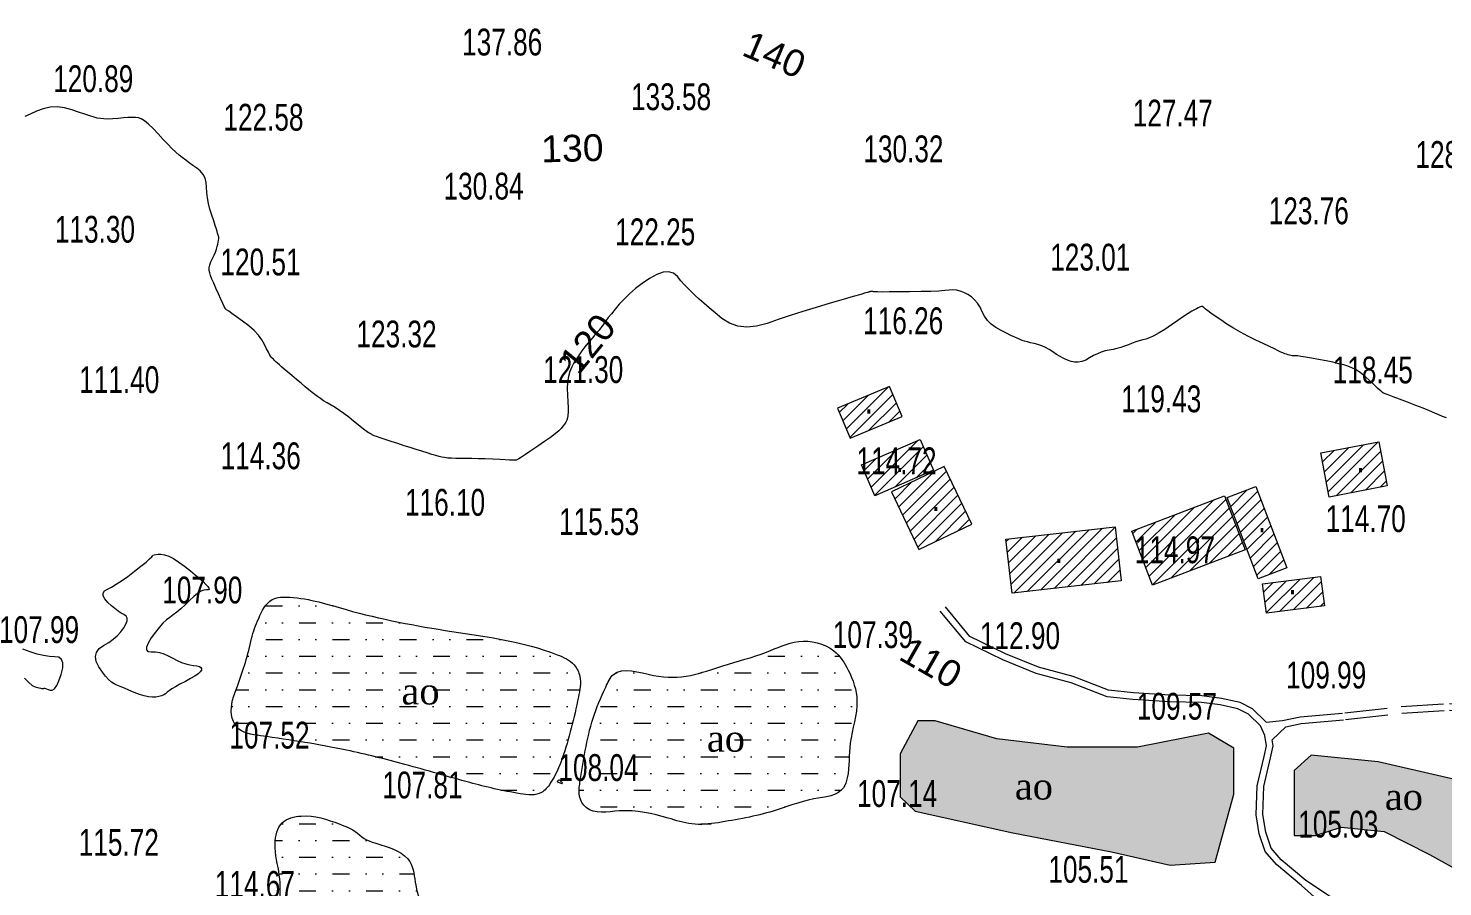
# Model space of a CAD drawing. Header units: metres. Extents: x 431726 to 434411, y 2469261 to 2472412.
# Drawn here: x 431969.6 to 432180.8, y 2470670.6 to 2470798.7 of the extents above; entities that cross this region are included whole.
import ezdxf
from ezdxf.enums import TextEntityAlignment as Align

# ---------------------------------------------------------------- set-up
doc = ezdxf.new("R2010")
doc.units = ezdxf.units.M
doc.header["$MEASUREMENT"] = 0
doc.linetypes.add('ACAD_ISO02W100', pattern=[15, 12, -3])
doc.linetypes.add('HIDDEN', pattern=[9.525, 6.35, -3.175])
for name, color, linetype, lineweight in [('CAO DO', 8, 'Continuous', 18), ('duong be tong-ks', 8, 'Continuous', 18), ('duong mon-ks', 8, 'HIDDEN', 18), ('ghi chu-ks', 8, 'Continuous', 18), ('hanh nha', 8, 'Continuous', 18), ('mat nuoc-ks', 8, 'DUONG_MEP_NUOC', 18), ('MH_DongMuc', 8, 'Continuous', 18), ('MH_DongMuc_Con', 8, 'Continuous', 18), ('nha cua-ks', 8, 'Continuous', 18)]:
    doc.layers.add(name, color=color, linetype=linetype, lineweight=lineweight)
doc.styles.add('AO', font='VNTIMEI.TTF')
doc.styles.get("Standard").update_dxf_attribs({"font": 'arial.ttf'})
doc.styles.add('THUY', font='VHARIALN.TTF')
doc.linetypes.add('DUONG_MEP_NUOC', pattern='A,0.2,[130,ltypeshp.shx,S=0.15,R=0,X=0,Y=0.15],0.05,[130,ltypeshp.shx,S=0.15,R=0,X=0,Y=0.15],1', length=1.25)

msp = doc.modelspace()

# ---------------------------------------------------------------- hatches: boundary and pattern name
at = {"layer": 'hanh nha', "lineweight": 0}
h = msp.add_hatch(dxfattribs=at)
h.set_pattern_fill('ANSI31', color=8, scale=10, style=0)
h.set_pattern_definition([(45, (0, 0), (-0.8838834765, 0.8838834765), [])])
h.paths.add_polyline_path([(432267.55, 2470715.3), (432270.74, 2470729.65), (432280.7, 2470727.43), (432277.51, 2470713.08)])
h.paths.add_polyline_path([(432153.86, 2470715.79), (432162.52, 2470716.9), (432163.09, 2470712.51), (432154.43, 2470711.4)])
h.paths.add_polyline_path([(432362.71, 2470766.91), (432376.56, 2470773.18), (432373.2, 2470780.6), (432359.35, 2470774.33)])
h.paths.add_polyline_path([(432319.62, 2470775.87), (432328.37, 2470773.06), (432325.93, 2470765.47), (432317.18, 2470768.29)])
h.paths.add_polyline_path([(432328.78, 2470773.52), (432338.64, 2470770.01), (432335.81, 2470762.1), (432325.96, 2470765.62)])
h.paths.add_polyline_path([(432248.64, 2470735.79), (432253.12, 2470731.67), (432249.79, 2470728.03), (432245.3, 2470732.16)])
h.paths.add_polyline_path([(432092.26, 2470737.52), (432100.05, 2470740.78), (432098.17, 2470745.26), (432090.39, 2470742)])
h.paths.add_polyline_path([(432093.95, 2470733.55), (432102.72, 2470737.36), (432104.71, 2470732.76), (432095.95, 2470728.96)])
h.paths.add_polyline_path([(432110.45, 2470724.73), (432106.31, 2470733.33), (432098.43, 2470729.53), (432102.56, 2470720.94)])
h.paths.add_polyline_path([(432198.96, 2470720.96), (432206.65, 2470718.75), (432208.06, 2470723.63), (432200.36, 2470725.85)])
h.paths.add_polyline_path([(432201.31, 2470715.89), (432206.99, 2470708.75), (432202.11, 2470704.86), (432196.43, 2470712)])
h.paths.add_polyline_path([(432187.66, 2470705.01), (432196.04, 2470711.8), (432201.99, 2470704.45), (432193.61, 2470697.67)])
h.paths.add_polyline_path([(432162.58, 2470735.35), (432171.2, 2470736.99), (432172.46, 2470730.41), (432163.83, 2470728.76)])
h.paths.add_polyline_path([(432152.85, 2470730.31), (432157.48, 2470718.2), (432153.23, 2470716.57), (432148.59, 2470728.68)])
h.paths.add_polyline_path([(432134.35, 2470723.68), (432148.16, 2470728.96), (432151.24, 2470720.9), (432137.43, 2470715.62)])
h.paths.add_polyline_path([(432115.55, 2470722.48), (432131.85, 2470724.32), (432132.77, 2470716.24), (432116.46, 2470714.4)])
h.paths.add_polyline_path([(432274.27, 2470720.74), (432275.83, 2470720.74), (432275.83, 2470721.58), (432274.27, 2470721.58)], flags=8)
h.paths.add_polyline_path([(432193.19, 2470705.28), (432194.74, 2470705.28), (432194.74, 2470706.12), (432193.19, 2470706.12)], flags=24)
h.paths.add_polyline_path([(432157.54, 2470714.1), (432159.09, 2470714.1), (432159.09, 2470714.94), (432157.54, 2470714.94)], flags=24)
h.paths.add_polyline_path([(432122.67, 2470718.78), (432124.23, 2470718.78), (432124.23, 2470719.62), (432122.67, 2470719.62)], flags=24)
h.paths.add_polyline_path([(432367.61, 2470773.15), (432369.17, 2470773.15), (432369.17, 2470773.99), (432367.61, 2470773.99)], flags=24)
h.paths.add_polyline_path([(432328.75, 2470764.98), (432336.67, 2470764.98), (432336.67, 2470771.18), (432328.75, 2470771.18)], flags=24)
h.paths.add_polyline_path([(432322.31, 2470769.76), (432323.87, 2470769.76), (432323.87, 2470770.6), (432322.31, 2470770.6)], flags=24)
h.paths.add_polyline_path([(432094.31, 2470741.08), (432095.87, 2470741.08), (432095.87, 2470741.92), (432094.31, 2470741.92)], flags=24)
h.paths.add_polyline_path([(432098.9, 2470732.35), (432100.46, 2470732.35), (432100.46, 2470733.19), (432098.9, 2470733.19)], flags=24)
h.paths.add_polyline_path([(432104.28, 2470726.53), (432105.84, 2470726.53), (432105.84, 2470727.37), (432104.28, 2470727.37)], flags=24)
h.paths.add_polyline_path([(432143.38, 2470721.77), (432144.93, 2470721.77), (432144.93, 2470722.61), (432143.38, 2470722.61)], flags=24)
h.paths.add_polyline_path([(432153, 2470723.36), (432154.56, 2470723.36), (432154.56, 2470724.19), (432153, 2470724.19)], flags=24)
h.paths.add_polyline_path([(432167.71, 2470732.31), (432169.26, 2470732.31), (432169.26, 2470733.15), (432167.71, 2470733.15)], flags=24)
h.paths.add_polyline_path([(432249.13, 2470731.3), (432250.68, 2470731.3), (432250.68, 2470732.14), (432249.13, 2470732.14)], flags=24)
h.paths.add_polyline_path([(432270.08, 2470718.01), (432278.01, 2470718.01), (432278.01, 2470724.22), (432270.08, 2470724.22)], flags=24)
h.paths.add_polyline_path([(432202.7, 2470722.27), (432204.26, 2470722.27), (432204.26, 2470723.11), (432202.7, 2470723.11)], flags=24)
h.paths.add_polyline_path([(432200.4, 2470709.65), (432201.95, 2470709.65), (432201.95, 2470710.49), (432200.4, 2470710.49)], flags=24)
at = {"layer": 'mat nuoc-ks', "linetype": 'ACAD_ISO02W100'}
h = msp.add_hatch(dxfattribs=at)
h.set_pattern_fill('MUDST', color=8, scale=10, style=0)
h.paths.add_polyline_path([(432146.8, 2470674.27), (432149.57, 2470684.43), (432149.57, 2470691.29), (432145.81, 2470693.53), (432135.19, 2470691.42), (432124.69, 2470691.42), (432114.2, 2470692.67), (432104.96, 2470695.37), (432102.39, 2470695.37), (432099.75, 2470690.43), (432099.75, 2470684.03), (432101.99, 2470681.86), (432116.58, 2470678.62), (432131.29, 2470675.79), (432140.07, 2470673.81)])
h.paths.add_polyline_path([(432365.5, 2470657.5), (432364.06, 2470650.54), (432363.13, 2470645.69), (432369.85, 2470642.21), (432377.15, 2470637.45), (432385.93, 2470631.73), (432388.36, 2470631.73), (432390.04, 2470631.73), (432391.16, 2470636.58), (432390.47, 2470642.3), (432381.57, 2470650.96), (432374.54, 2470656.74)])
h.paths.add_polyline_path([(432354.96, 2470647.36), (432358.03, 2470656.2), (432358.03, 2470662.04), (432351.12, 2470663.29), (432336.69, 2470663.29), (432323.43, 2470664.9), (432316.52, 2470666.4), (432309.68, 2470665.09), (432307.25, 2470662.23), (432307.88, 2470658.5), (432315.28, 2470652.9), (432324.37, 2470648.98), (432336.93, 2470647.68), (432351.37, 2470647.68)])
h.paths.add_polyline_path([(432561.14, 2470698.45), (432571.22, 2470705.84), (432591.38, 2470715.1), (432595.97, 2470717.24), (432595.97, 2470721.14), (432598.82, 2470726.26), (432603.37, 2470726.26), (432616.05, 2470722.68), (432626.54, 2470719.27), (432632.72, 2470713.59), (432638.73, 2470712.69), (432645.72, 2470714.15), (432657.35, 2470725.28), (432654.91, 2470735.95), (432646.86, 2470743.51), (432621.26, 2470753.09), (432617.92, 2470751.79), (432613.94, 2470745.54), (432603.94, 2470740.01), (432589.84, 2470736.02), (432571.71, 2470730.82), (432558.05, 2470727.57), (432543.99, 2470721.72), (432541.23, 2470715.96), (432542.77, 2470711.33), (432549.6, 2470704.75)])
h.paths.add_polyline_path([(432496.72, 2470685.8), (432511.64, 2470692.93), (432532.09, 2470701.31), (432537.62, 2470703.42), (432542.06, 2470701.76), (432545.64, 2470698.51), (432550, 2470688.97), (432550, 2470685.19), (432537.35, 2470677.25), (432527.75, 2470672.92), (432516.49, 2470670.33), (432510.77, 2470670.33), (432500.8, 2470672.46)])
h.paths.add_polyline_path([(432190.83, 2470670.92), (432192.82, 2470675.19), (432192.82, 2470681.38), (432191.44, 2470684.58), (432171.11, 2470689.24), (432161.11, 2470690.23), (432158.58, 2470687.94), (432158.58, 2470678.25), (432161.79, 2470678.25), (432165.61, 2470679.47), (432172.03, 2470678.82), (432178.77, 2470675.4), (432186.59, 2470671.06)])
h.paths.add_polyline_path([(432115.77, 2470681.11), (432123.73, 2470681.11), (432123.73, 2470689.94), (432115.77, 2470689.94)], flags=24)
h.paths.add_polyline_path([(432171.02, 2470679.56), (432178.97, 2470679.56), (432178.97, 2470688.39), (432171.02, 2470688.39)], flags=24)
h.paths.add_polyline_path([(432328.34, 2470651.59), (432336.3, 2470651.59), (432336.3, 2470660.43), (432328.34, 2470660.43)], flags=24)
h.paths.add_polyline_path([(432373.53, 2470642.49), (432381.48, 2470642.49), (432381.48, 2470651.33), (432373.53, 2470651.33)], flags=24)
h.paths.add_polyline_path([(432519.94, 2470681), (432527.9, 2470681), (432527.9, 2470689.83), (432519.94, 2470689.83)], flags=24)
h.paths.add_polyline_path([(432600.51, 2470728.95), (432608.46, 2470728.95), (432608.46, 2470737.79), (432600.51, 2470737.79)], flags=24)
h = msp.add_hatch(dxfattribs=at)
h.set_pattern_fill('MUDST', color=8, scale=10, style=0)
edge = h.paths.add_edge_path()
edge.add_spline(control_points=[(432072.55, 2470680.15), (432075.32, 2470680.61), (432080.3, 2470681.45), (432085.99, 2470683.85), (432091.08, 2470684.18), (432092.27, 2470688.07), (432091.89, 2470692.43), (432093.97, 2470697.82), (432092.33, 2470702.67), (432089.76, 2470706.64), (432084.51, 2470707.84), (432079.29, 2470705.16), (432073.83, 2470703.89), (432068.29, 2470701.81), (432063.02, 2470701.71), (432057.37, 2470703.82), (432055.33, 2470699.45), (432053.74, 2470695.87), (432052.69, 2470690.96), (432052.08, 2470687.11), (432051.62, 2470684.13), (432053.31, 2470681.21), (432058.9, 2470682.41), (432063.88, 2470681.26), (432068.7, 2470679.71), (432071.27, 2470679.94), (432072.55, 2470680.15)], knot_values=[0, 0, 0, 0, 8.422421, 14.758267, 19.470956, 21.094068, 26.239796, 32.702611, 37.434751, 41.047092, 46.500417, 51.529731, 58.343641, 63.398455, 68.893227, 74.895832, 77.101215, 82.110388, 87.085294, 91.917509, 93.94088, 95.948006, 100.890301, 108.273228, 111.930569, 115.830133, 115.830133, 115.830133, 115.830133], degree=3, periodic=0)
edge = h.paths.add_edge_path()
edge.add_spline(control_points=[(432002.91, 2470707.63), (432002.39, 2470705.22), (432001.21, 2470701.54), (431999.45, 2470697.09), (432000.75, 2470693.63), (432007.71, 2470692.64), (432015.7, 2470691.44), (432026.16, 2470688.82), (432034.8, 2470686.25), (432041.28, 2470684.66), (432046.01, 2470684.06), (432048.06, 2470686.63), (432050.04, 2470691.37), (432051.29, 2470696.75), (432052.27, 2470701.63), (432051.02, 2470704.17), (432044.35, 2470707.13), (432032.83, 2470708.51), (432019.26, 2470711.08), (432010.8, 2470713.88), (432005.43, 2470713.84), (432003.92, 2470710.65), (432003.14, 2470708.67), (432002.91, 2470707.63)], knot_values=[0, 0, 0, 0, 7.391521, 11.792749, 13.727345, 17.536269, 30.569989, 39.525357, 49.574045, 57.302825, 60.475895, 62.389691, 66.534318, 75.99784, 79.081313, 80.979312, 83.95493, 100.071724, 116.165498, 124.783526, 127.461099, 130.899313, 134.082236, 134.082236, 134.082236, 134.082236], degree=3, periodic=0)
edge = h.paths.add_edge_path()
edge.add_spline(control_points=[(432019.03, 2470678.32), (432018.2, 2470679.11), (432015.23, 2470680.28), (432011.39, 2470681.61), (432006.96, 2470680.52), (432006.04, 2470676.4), (432007.76, 2470670.92), (432005.9, 2470661.45), (432008.72, 2470652.74), (432007.69, 2470644.46), (432012.7, 2470640.98), (432018.8, 2470640.74), (432024.4, 2470640.38), (432030.14, 2470642.21), (432029.11, 2470647.91), (432028.42, 2470654.63), (432030.08, 2470663.29), (432027.36, 2470669.68), (432027, 2470675.19), (432022.64, 2470676.79), (432019.86, 2470677.52), (432019.03, 2470678.32)], knot_values=[0, 0, 0, 0, 3.443456, 9.246948, 12.259993, 15.588718, 20.29495, 29.590449, 43.203125, 47.957395, 52.541722, 59.293082, 65.955854, 70.513346, 73.738606, 81.221568, 91.962271, 98.514046, 102.1567, 107.174182, 110.649955, 110.649955, 110.649955, 110.649955], degree=3, periodic=0)
edge = h.paths.add_edge_path()
edge.add_spline(control_points=[(431947.98, 2470683.14), (431944.01, 2470680.65), (431938.64, 2470678.81), (431929.68, 2470676.83), (431930.48, 2470670.6), (431933.05, 2470665.61), (431936.74, 2470659.06), (431943.07, 2470657.04), (431947.94, 2470653.07), (431956, 2470654.57), (431956.98, 2470662.84), (431960.36, 2470669.35), (431959.68, 2470675.32), (431958.27, 2470679.86), (431961.73, 2470683.04), (431957.35, 2470685.24), (431953.42, 2470683.72), (431949.58, 2470684.15), (431947.98, 2470683.14)], knot_values=[0, 0, 0, 0, 14.063899, 19.15665, 22.342303, 30.456709, 37.059134, 43.576792, 49.62179, 55.370668, 64.055837, 71.261216, 77.305056, 81.678248, 84.653909, 87.527688, 92.210181, 97.884602, 97.884602, 97.884602, 97.884602], degree=3, periodic=0)
edge = h.paths.add_edge_path()
edge.add_spline(control_points=[(432059.75, 2470632.8), (432058.35, 2470632.03), (432056.03, 2470629.97), (432054.32, 2470626.39), (432053.67, 2470623), (432055.8, 2470620.37), (432059.41, 2470618.65), (432061.59, 2470614.5), (432064.28, 2470611.37), (432067.3, 2470608.86), (432070.9, 2470609.73), (432073.6, 2470610.93), (432075.33, 2470613.21), (432074.27, 2470617.18), (432072.57, 2470621.55), (432069.41, 2470626.59), (432067.06, 2470630.64), (432063.59, 2470633.17), (432060.95, 2470633.45), (432059.75, 2470632.8)], knot_values=[0, 0, 0, 0, 4.789556, 8.87225, 11.969986, 14.343537, 18.356833, 23.748948, 27.726265, 30.997751, 34.692331, 37.878375, 39.952021, 42.555128, 49.362185, 54.35556, 60.381318, 63.074295, 67.175939, 67.175939, 67.175939, 67.175939], degree=3, periodic=0)
edge = h.paths.add_edge_path()
edge.add_spline(control_points=[(432101.92, 2470639.98), (432098.18, 2470638.81), (432092.8, 2470637.73), (432085.35, 2470637.46), (432083.54, 2470633.82), (432085.4, 2470629.35), (432085.96, 2470624.56), (432088.59, 2470619.02), (432094.25, 2470619.17), (432100.89, 2470619.4), (432109.21, 2470618.38), (432115.82, 2470620.01), (432121.22, 2470621.12), (432122.48, 2470626.1), (432123.5, 2470631.9), (432123.48, 2470638.13), (432123.08, 2470643.12), (432119.96, 2470645.69), (432115.14, 2470644.24), (432109.86, 2470643.21), (432105.1, 2470641.73), (432102.77, 2470640.24), (432101.92, 2470639.98)], knot_values=[0, 0, 0, 0, 11.784629, 17.52596, 19.529374, 22.91507, 31.106859, 34.875128, 39.416295, 46.141723, 55.763571, 63.550553, 67.377015, 70.583434, 77.613335, 85.585379, 89.369912, 91.887265, 96.52931, 103.071055, 108.605866, 111.257243, 111.257243, 111.257243, 111.257243], degree=3, periodic=0)
h.paths.add_polyline_path([(432069.79, 2470688.25), (432077.75, 2470688.25), (432077.75, 2470697.08), (432069.79, 2470697.08)], flags=24)
h.paths.add_polyline_path([(432024.18, 2470695.3), (432032.14, 2470695.3), (432032.14, 2470704.13), (432024.18, 2470704.13)], flags=24)
h.paths.add_polyline_path([(432015.13, 2470655.53), (432023.09, 2470655.53), (432023.09, 2470664.36), (432015.13, 2470664.36)], flags=24)
h.paths.add_polyline_path([(431942.6, 2470665.14), (431950.56, 2470665.14), (431950.56, 2470673.97), (431942.6, 2470673.97)], flags=24)
h.paths.add_polyline_path([(432061.54, 2470616.9), (432069.5, 2470616.9), (432069.5, 2470625.74), (432061.54, 2470625.74)], flags=24)
h.paths.add_polyline_path([(432099.9, 2470625.34), (432107.85, 2470625.34), (432107.85, 2470634.17), (432099.9, 2470634.17)], flags=24)

# ---------------------------------------------------------------- linework, layer by layer
at = {"layer": 'duong be tong-ks', "color": 8, "lineweight": 0}
for points in [[(432154.41, 2470695.18), (432152.34, 2470697.16), (432150.5, 2470698.11), (432147.71, 2470698.71), (432144.81, 2470699.07), (432140.08, 2470699.17), (432134.59, 2470699.55), (432130.88, 2470699.92), (432125.6, 2470701.98), (432120.38, 2470703.36), (432115.48, 2470705.36), (432110.16, 2470707.96), (432106.5, 2470712.35)], [(432162.62, 2470666.39), (432162.52, 2470668.24), (432159.67, 2470670.77), (432155.93, 2470673.91), (432154.24, 2470675.85), (432153.38, 2470678.51), (432152.89, 2470681.33), (432153.05, 2470685.66), (432154.08, 2470690.05), (432154.44, 2470691.63), (432154.19, 2470693.19), (432153.57, 2470694.6), (432151.76, 2470696.33), (432150.16, 2470697.17), (432147.55, 2470697.72), (432144.74, 2470698.07), (432140.03, 2470698.17), (432134.51, 2470698.56), (432130.65, 2470698.94), (432125.29, 2470701.02), (432120.07, 2470702.41), (432115.07, 2470704.45), (432109.53, 2470707.15), (432105.73, 2470711.7)], [(432166.59, 2470668.46), (432164.03, 2470669.09), (432160.32, 2470671.53), (432156.63, 2470674.63), (432155.13, 2470676.36), (432154.36, 2470678.75), (432153.89, 2470681.4), (432154.04, 2470685.53), (432155.06, 2470689.83), (432155.46, 2470691.6), (432155.31, 2470692.54)]]:
    msp.add_lwpolyline(points, dxfattribs=at)
at = {"layer": 'duong mon-ks', "color": 8, "lineweight": 0}
for points in [[(432154.41, 2470695.18), (432156.85, 2470695.4), (432159.49, 2470695.94), (432166.16, 2470696.53), (432174.55, 2470697.5), (432181.8, 2470697.94), (432188.76, 2470697.56)], [(432155.31, 2470692.54), (432157.33, 2470694.48), (432159.63, 2470694.95), (432166.26, 2470695.54), (432174.64, 2470696.5), (432181.8, 2470696.94), (432188.7, 2470696.56)]]:
    msp.add_lwpolyline(points, dxfattribs=at)
at = {"layer": 'mat nuoc-ks', "color": 8, "linetype": 'Continuous', "lineweight": 0}
for points in [[(432146.8, 2470674.27), (432149.57, 2470684.43), (432149.57, 2470691.29), (432145.81, 2470693.53), (432135.19, 2470691.42), (432124.69, 2470691.42), (432114.2, 2470692.67), (432104.96, 2470695.37), (432102.39, 2470695.37), (432099.75, 2470690.43), (432099.75, 2470684.03), (432101.99, 2470681.86), (432116.58, 2470678.62), (432131.29, 2470675.79), (432140.07, 2470673.81)], [(432190.83, 2470670.92), (432192.82, 2470675.19), (432192.82, 2470681.38), (432191.44, 2470684.58), (432171.11, 2470689.24), (432161.11, 2470690.23), (432158.58, 2470687.94), (432158.58, 2470678.25), (432161.79, 2470678.25), (432165.61, 2470679.47), (432172.03, 2470678.82), (432178.77, 2470675.4), (432186.59, 2470671.06)]]:
    msp.add_lwpolyline(points, close=True, dxfattribs=at)
at = {"layer": 'mat nuoc-ks', "color": 8, "lineweight": 0}
for points, start_tangent, end_tangent in [([(432002.91, 2470707.63), (432000.78, 2470700.55), (431999.92, 2470696.24), (432000.67, 2470694.45), (432004.24, 2470693.13), (432017.09, 2470690.98), (432025.79, 2470688.85), (432035.47, 2470686.14), (432043.02, 2470684.48), (432046.18, 2470684.65), (432047.51, 2470686.03), (432049.29, 2470689.77), (432051.71, 2470698.92), (432051.92, 2470701.99), (432051.07, 2470703.69), (432048.52, 2470705.23), (432032.78, 2470708.7), (432017.02, 2470711.96), (432008.6, 2470713.8), (432005.95, 2470713.44), (432003.96, 2470710.64), (432002.91, 2470707.63)], (-0.212172, -0.977232), (-0.212172, -0.977232)), ([(432072.55, 2470680.15), (432080.79, 2470681.89), (432086.86, 2470683.69), (432091.27, 2470685.35), (432091.85, 2470686.87), (432092.29, 2470692), (432093.3, 2470698.38), (432092, 2470702.93), (432089.83, 2470705.82), (432084.56, 2470707.19), (432079.78, 2470705.6), (432073.28, 2470703.58), (432068.43, 2470702.14), (432062.94, 2470702.14), (432056.94, 2470702.28), (432055.78, 2470700.4), (432053.89, 2470695.76), (432052.73, 2470690.93), (432051.94, 2470686.16), (432051.86, 2470684.14), (432052.88, 2470682.4), (432057.79, 2470681.9), (432065.1, 2470680.84), (432068.65, 2470679.97), (432072.55, 2470680.15)], (0.986521, 0.163638), (0.986521, 0.163638)), ([(432019.03, 2470678.32), (432016, 2470679.96), (432010.32, 2470681.15), (432007.48, 2470680.15), (432006.41, 2470676.99), (432007.04, 2470672.33), (432006.83, 2470663.04), (432008.14, 2470649.49), (432008.54, 2470644.75), (432012.08, 2470641.83), (432018.74, 2470640.72), (432025.4, 2470640.92), (432029.43, 2470643.04), (432029.43, 2470646.26), (432028.83, 2470653.72), (432029.04, 2470664.46), (432027.43, 2470670.81), (432026.52, 2470674.34), (432022.18, 2470676.86), (432019.03, 2470678.32)], (-0.721766, 0.692137), (-0.721766, 0.692137))]:
    msp.add_spline(points, degree=3, dxfattribs=dict(at, start_tangent=start_tangent, end_tangent=end_tangent))
at = {"layer": 'MH_DongMuc', "color": 8, "lineweight": 0, "elevation": 120}
msp.add_lwpolyline([(432181.34, 2470740.57), (432180.74, 2470740.77), (432180.18, 2470741.01), (432179.57, 2470741.29), (432178.79, 2470741.63), (432177.85, 2470742.01), (432176.76, 2470742.43), (432175.5, 2470742.91), (432174.3, 2470743.36), (432173.34, 2470743.72), (432172.64, 2470743.99), (432172.19, 2470744.17), (432171.99, 2470744.25), (432171.92, 2470744.28), (432171.87, 2470744.31), (432171.82, 2470744.33), (432171.78, 2470744.35), (432171.75, 2470744.37), (432171.66, 2470744.45), (432171.43, 2470744.67), (432171.05, 2470745.02), (432170.53, 2470745.5), (432169.88, 2470746.12), (432169.16, 2470746.75), (432168.48, 2470747.28), (432167.83, 2470747.72), (432167.21, 2470748.05), (432166.62, 2470748.28), (432165.99, 2470748.47), (432165.24, 2470748.66), (432164.36, 2470748.87), (432163.36, 2470749.08), (432162.24, 2470749.29), (432161.16, 2470749.49), (432160.28, 2470749.64), (432159.6, 2470749.75), (432159.13, 2470749.81), (432158.85, 2470749.83), (432158.67, 2470749.82), (432158.49, 2470749.83), (432158.29, 2470749.85), (432158.09, 2470749.88), (432157.89, 2470749.93), (432157.67, 2470749.98), (432157.43, 2470750.06), (432157.17, 2470750.15), (432156.89, 2470750.27), (432156.6, 2470750.4), (432156.2, 2470750.59), (432155.63, 2470750.86), (432154.88, 2470751.21), (432153.95, 2470751.65), (432152.84, 2470752.18), (432151.68, 2470752.76), (432150.57, 2470753.35), (432149.52, 2470753.95), (432148.53, 2470754.56), (432147.61, 2470755.19), (432146.79, 2470755.76), (432146.14, 2470756.22), (432145.67, 2470756.56), (432145.36, 2470756.79), (432145.22, 2470756.9), (432145.17, 2470756.95), (432145.12, 2470757), (432145.07, 2470757.05), (432145.03, 2470757.09), (432144.99, 2470757.13), (432144.95, 2470757.16), (432144.9, 2470757.18), (432144.85, 2470757.19), (432144.78, 2470757.19), (432144.72, 2470757.18), (432144.62, 2470757.14), (432144.46, 2470757.08), (432144.26, 2470756.98), (432144, 2470756.86), (432143.69, 2470756.7), (432143.28, 2470756.48), (432142.73, 2470756.14), (432142.05, 2470755.69), (432141.22, 2470755.13), (432140.25, 2470754.45), (432139.27, 2470753.78), (432138.4, 2470753.24), (432137.64, 2470752.82), (432136.99, 2470752.52), (432136.45, 2470752.34), (432135.96, 2470752.22), (432135.45, 2470752.07), (432134.93, 2470751.9), (432134.38, 2470751.7), (432133.82, 2470751.49), (432133.25, 2470751.28), (432132.68, 2470751.09), (432132.11, 2470750.93), (432131.53, 2470750.8), (432130.94, 2470750.69), (432130.36, 2470750.56), (432129.78, 2470750.38), (432129.19, 2470750.15), (432128.61, 2470749.86), (432128.03, 2470749.51), (432127.46, 2470749.19), (432126.89, 2470748.98), (432126.34, 2470748.88), (432125.79, 2470748.89), (432125.26, 2470749.01), (432124.73, 2470749.2), (432124.19, 2470749.44), (432123.65, 2470749.72), (432123.1, 2470750.04), (432122.55, 2470750.41), (432121.99, 2470750.77), (432121.44, 2470751.08), (432120.88, 2470751.33), (432120.32, 2470751.53), (432119.76, 2470751.67), (432119.23, 2470751.79), (432118.75, 2470751.91), (432118.33, 2470752.03), (432117.96, 2470752.14), (432117.65, 2470752.26), (432117.31, 2470752.41), (432116.86, 2470752.62), (432116.29, 2470752.89), (432115.61, 2470753.21), (432114.81, 2470753.6), (432114.01, 2470754.05), (432113.33, 2470754.56), (432112.77, 2470755.12), (432112.32, 2470755.74), (432111.98, 2470756.42), (432111.67, 2470757.08), (432111.3, 2470757.68), (432110.87, 2470758.19), (432110.38, 2470758.64), (432109.83, 2470759), (432109.25, 2470759.29), (432108.69, 2470759.5), (432108.14, 2470759.62), (432107.61, 2470759.67), (432107.09, 2470759.63), (432106.44, 2470759.56), (432105.52, 2470759.5), (432104.33, 2470759.45), (432102.88, 2470759.41), (432101.15, 2470759.39), (432099.46, 2470759.37), (432098.1, 2470759.36), (432097.09, 2470759.35), (432096.41, 2470759.36), (432096.07, 2470759.37), (432095.91, 2470759.39), (432095.77, 2470759.4), (432095.66, 2470759.41), (432095.56, 2470759.42), (432095.49, 2470759.43), (432095.43, 2470759.43), (432095.37, 2470759.43), (432095.32, 2470759.42), (432095.27, 2470759.41), (432095.24, 2470759.39), (432095.19, 2470759.38), (432095.14, 2470759.36), (432095.07, 2470759.34), (432094.99, 2470759.32), (432094.89, 2470759.3), (432094.59, 2470759.22), (432093.87, 2470759.01), (432092.75, 2470758.69), (432091.22, 2470758.24), (432089.29, 2470757.68), (432087.2, 2470757.05), (432085.21, 2470756.44), (432083.33, 2470755.84), (432081.55, 2470755.25), (432079.87, 2470754.67), (432078.29, 2470754.24), (432076.84, 2470754.1), (432075.49, 2470754.25), (432074.26, 2470754.69), (432073.14, 2470755.42), (432072.12, 2470756.26), (432071.22, 2470757.01), (432070.42, 2470757.7), (432069.73, 2470758.3), (432069.15, 2470758.83), (432068.62, 2470759.33), (432068.09, 2470759.87), (432067.56, 2470760.43), (432067.02, 2470761.03), (432066.49, 2470761.65), (432065.89, 2470762.15), (432065.18, 2470762.38), (432064.34, 2470762.32), (432063.39, 2470761.99), (432062.32, 2470761.37), (432061.23, 2470760.62), (432060.23, 2470759.86), (432059.33, 2470759.09), (432058.52, 2470758.31), (432057.81, 2470757.53), (432057.18, 2470756.78), (432056.63, 2470756.12), (432056.17, 2470755.54), (432055.79, 2470755.05), (432055.5, 2470754.63), (432055.25, 2470754.27), (432055.01, 2470753.95), (432054.79, 2470753.65), (432054.57, 2470753.39), (432054.36, 2470753.16), (432054.13, 2470752.91), (432053.85, 2470752.59), (432053.51, 2470752.19), (432053.12, 2470751.72), (432052.68, 2470751.18), (432052.22, 2470750.59), (432051.8, 2470750), (432051.4, 2470749.4), (432051.04, 2470748.79), (432050.7, 2470748.17), (432050.42, 2470747.5), (432050.21, 2470746.75), (432050.09, 2470745.91), (432050.04, 2470744.98), (432050.08, 2470743.96), (432050.13, 2470742.97), (432050.16, 2470742.14), (432050.16, 2470741.46), (432050.12, 2470740.93), (432050.06, 2470740.56), (432049.96, 2470740.25), (432049.81, 2470739.95), (432049.63, 2470739.64), (432049.4, 2470739.32), (432049.13, 2470739), (432048.76, 2470738.64), (432048.22, 2470738.19), (432047.52, 2470737.66), (432046.65, 2470737.04), (432045.62, 2470736.34), (432044.61, 2470735.67), (432043.8, 2470735.13), (432043.19, 2470734.73), (432042.79, 2470734.48), (432042.59, 2470734.36), (432042.49, 2470734.31), (432042.39, 2470734.28), (432042.28, 2470734.25), (432042.17, 2470734.24), (432042.06, 2470734.24), (432041.84, 2470734.25), (432041.42, 2470734.27), (432040.79, 2470734.3), (432039.95, 2470734.34), (432038.9, 2470734.39), (432037.79, 2470734.44), (432036.76, 2470734.48), (432035.8, 2470734.5), (432034.92, 2470734.52), (432034.12, 2470734.52), (432033.4, 2470734.52), (432032.76, 2470734.55), (432032.2, 2470734.58), (432031.72, 2470734.64), (432031.33, 2470734.71), (432030.93, 2470734.81), (432030.43, 2470734.95), (432029.83, 2470735.12), (432029.14, 2470735.33), (432028.34, 2470735.58), (432027.48, 2470735.85), (432026.59, 2470736.13), (432025.67, 2470736.42), (432024.72, 2470736.73), (432023.74, 2470737.05), (432022.84, 2470737.34), (432022.11, 2470737.59), (432021.57, 2470737.78), (432021.2, 2470737.91), (432021.01, 2470738), (432020.91, 2470738.05), (432020.79, 2470738.12), (432020.66, 2470738.19), (432020.53, 2470738.27), (432020.37, 2470738.35), (432020.16, 2470738.49), (432019.83, 2470738.73), (432019.38, 2470739.08), (432018.81, 2470739.53), (432018.13, 2470740.1), (432017.4, 2470740.68), (432016.7, 2470741.21), (432016.02, 2470741.69), (432015.38, 2470742.11), (432014.76, 2470742.48), (432014.19, 2470742.82), (432013.66, 2470743.14), (432013.17, 2470743.46), (432012.74, 2470743.77), (432012.35, 2470744.06), (432011.94, 2470744.38), (432011.47, 2470744.77), (432010.92, 2470745.22), (432010.29, 2470745.73), (432009.59, 2470746.3), (432008.9, 2470746.88), (432008.3, 2470747.38), (432007.79, 2470747.82), (432007.37, 2470748.18), (432007.05, 2470748.48), (432006.78, 2470748.73), (432006.54, 2470748.96), (432006.33, 2470749.16), (432006.15, 2470749.32), (432005.99, 2470749.47), (432005.84, 2470749.65), (432005.64, 2470749.95), (432005.41, 2470750.36), (432005.15, 2470750.88), (432004.84, 2470751.52), (432004.45, 2470752.22), (432003.93, 2470752.91), (432003.27, 2470753.61), (432002.48, 2470754.31), (432001.56, 2470755.01), (432000.67, 2470755.64), (431999.97, 2470756.14), (431999.48, 2470756.49), (431999.17, 2470756.7), (431999.07, 2470756.78), (431999.06, 2470756.79), (431999.05, 2470756.79), (431999.04, 2470756.8), (431999.03, 2470756.82), (431999.02, 2470756.83), (431998.96, 2470756.93), (431998.83, 2470757.21), (431998.62, 2470757.66), (431998.32, 2470758.29), (431997.95, 2470759.09), (431997.56, 2470759.93), (431997.24, 2470760.66), (431996.98, 2470761.29), (431996.78, 2470761.8), (431996.65, 2470762.21), (431996.58, 2470762.58), (431996.59, 2470762.98), (431996.67, 2470763.41), (431996.82, 2470763.87), (431997.05, 2470764.36), (431997.29, 2470764.85), (431997.49, 2470765.31), (431997.66, 2470765.74), (431997.78, 2470766.13), (431997.87, 2470766.5), (431997.93, 2470766.82), (431997.97, 2470767.09), (431998, 2470767.31), (431998, 2470767.46), (431997.99, 2470767.57), (431997.97, 2470767.65), (431997.94, 2470767.75), (431997.91, 2470767.86), (431997.88, 2470768), (431997.83, 2470768.14), (431997.77, 2470768.38), (431997.64, 2470768.76), (431997.47, 2470769.3), (431997.24, 2470769.99), (431996.96, 2470770.83), (431996.69, 2470771.73), (431996.47, 2470772.59), (431996.32, 2470773.42), (431996.22, 2470774.22), (431996.19, 2470774.99), (431996.13, 2470775.7), (431995.95, 2470776.34), (431995.65, 2470776.91), (431995.24, 2470777.42), (431994.71, 2470777.85), (431994.14, 2470778.24), (431993.58, 2470778.64), (431993.06, 2470779.03), (431992.55, 2470779.41), (431992.07, 2470779.8), (431991.57, 2470780.23), (431991.01, 2470780.76), (431990.38, 2470781.4), (431989.69, 2470782.14), (431988.93, 2470782.97), (431988.18, 2470783.78), (431987.51, 2470784.42), (431986.92, 2470784.89), (431986.41, 2470785.2), (431985.99, 2470785.34), (431985.56, 2470785.38), (431985.04, 2470785.4), (431984.44, 2470785.39), (431983.75, 2470785.34), (431982.97, 2470785.27), (431982.19, 2470785.2), (431981.48, 2470785.17), (431980.86, 2470785.18), (431980.32, 2470785.23), (431979.86, 2470785.31), (431979.38, 2470785.45), (431978.75, 2470785.64), (431977.99, 2470785.88), (431977.08, 2470786.18), (431976.04, 2470786.54), (431974.94, 2470786.84), (431973.86, 2470786.97), (431972.81, 2470786.93), (431971.78, 2470786.72), (431970.78, 2470786.34), (431969.84, 2470785.9), (431969.02, 2470785.54)], dxfattribs=at)
at = {"layer": 'MH_DongMuc_Con', "color": 8, "lineweight": 0, "elevation": 108}
for points in [[(431988.17, 2470720.08), (431988.33, 2470720.14), (431988.58, 2470720.19), (431988.93, 2470720.21), (431989.37, 2470720.21), (431989.91, 2470720.13), (431990.53, 2470719.92), (431991.24, 2470719.56), (431992.03, 2470719.06), (431992.9, 2470718.43), (431993.76, 2470717.75), (431994.5, 2470717.15), (431995.14, 2470716.61), (431995.67, 2470716.13), (431996.09, 2470715.72), (431996.38, 2470715.39), (431996.54, 2470715.14), (431996.55, 2470714.97), (431996.42, 2470714.89), (431996.15, 2470714.9), (431995.78, 2470714.87), (431995.34, 2470714.7), (431994.83, 2470714.38), (431994.26, 2470713.92), (431993.62, 2470713.31), (431992.96, 2470712.67), (431992.34, 2470712.09), (431991.76, 2470711.59), (431991.21, 2470711.16), (431990.7, 2470710.79), (431990.19, 2470710.41), (431989.66, 2470709.91), (431989.11, 2470709.3), (431988.53, 2470708.58), (431987.93, 2470707.75), (431987.44, 2470706.96), (431987.2, 2470706.35), (431987.19, 2470705.93), (431987.43, 2470705.69), (431987.92, 2470705.64), (431988.53, 2470705.63), (431989.15, 2470705.54), (431989.79, 2470705.36), (431990.45, 2470705.08), (431991.12, 2470704.72), (431991.79, 2470704.35), (431992.44, 2470704.06), (431993.06, 2470703.84), (431993.66, 2470703.69), (431994.23, 2470703.62), (431994.73, 2470703.56), (431995.1, 2470703.47), (431995.33, 2470703.33), (431995.44, 2470703.15), (431995.41, 2470702.92), (431995.24, 2470702.66), (431994.91, 2470702.36), (431994.43, 2470702.02), (431993.8, 2470701.65), (431993.01, 2470701.23), (431992.21, 2470700.82), (431991.54, 2470700.45), (431991, 2470700.13), (431990.59, 2470699.85), (431990.31, 2470699.61), (431990.07, 2470699.41), (431989.78, 2470699.24), (431989.44, 2470699.1), (431989.05, 2470698.99), (431988.6, 2470698.91), (431988.1, 2470698.89), (431987.52, 2470698.94), (431986.87, 2470699.08), (431986.15, 2470699.3), (431985.37, 2470699.6), (431984.59, 2470699.92), (431983.9, 2470700.21), (431983.3, 2470700.47), (431982.79, 2470700.69), (431982.37, 2470700.88), (431981.97, 2470701.12), (431981.55, 2470701.5), (431981.1, 2470702), (431980.62, 2470702.64), (431980.11, 2470703.42), (431979.71, 2470704.22), (431979.59, 2470704.94), (431979.72, 2470705.57), (431980.13, 2470706.13), (431980.79, 2470706.6), (431981.56, 2470707.05), (431982.24, 2470707.54), (431982.84, 2470708.06), (431983.36, 2470708.63), (431983.81, 2470709.23), (431984.13, 2470709.8), (431984.3, 2470710.29), (431984.3, 2470710.69), (431984.15, 2470711), (431983.84, 2470711.23), (431983.43, 2470711.44), (431982.98, 2470711.73), (431982.5, 2470712.1), (431981.99, 2470712.53), (431981.44, 2470713.04), (431980.99, 2470713.56), (431980.76, 2470714.02), (431980.75, 2470714.41), (431980.96, 2470714.74), (431981.39, 2470715.01), (431981.98, 2470715.31), (431982.68, 2470715.73), (431983.49, 2470716.27), (431984.4, 2470716.92), (431985.42, 2470717.69), (431986.38, 2470718.44), (431987.14, 2470719.05), (431987.68, 2470719.51), (431988, 2470719.83), (431988.12, 2470720), (431988.17, 2470720.08)], [(431968.98, 2470701.71), (431969.62, 2470701.07), (431970.15, 2470700.64), (431970.58, 2470700.43), (431970.92, 2470700.34), (431971.2, 2470700.27), (431971.42, 2470700.22), (431971.58, 2470700.19), (431971.67, 2470700.18), (431971.72, 2470700.19), (431971.78, 2470700.19), (431971.83, 2470700.2), (431971.88, 2470700.2), (431971.92, 2470700.21), (431971.99, 2470700.21), (431972.12, 2470700.18), (431972.3, 2470700.12), (431972.53, 2470700.03), (431972.82, 2470699.92), (431973.14, 2470699.91), (431973.47, 2470700.15), (431973.8, 2470700.62), (431974.13, 2470701.34), (431974.47, 2470702.29), (431974.7, 2470703.26), (431974.72, 2470704), (431974.52, 2470704.53), (431974.11, 2470704.84), (431973.48, 2470704.93), (431972.7, 2470704.96), (431971.84, 2470705.09), (431970.89, 2470705.32), (431969.86, 2470705.64), (431968.74, 2470706.06)], [(432048.65, 2470686.21), (432048.74, 2470686.18), (432048.84, 2470686.14), (432048.96, 2470686.1), (432049.1, 2470686.05), (432049.23, 2470686.02), (432049.3, 2470686.02), (432049.32, 2470686.07), (432049.28, 2470686.15), (432049.19, 2470686.27), (432049.08, 2470686.39), (432048.97, 2470686.47), (432048.87, 2470686.51), (432048.78, 2470686.51), (432048.69, 2470686.46), (432048.61, 2470686.4), (432048.57, 2470686.35), (432048.55, 2470686.3), (432048.56, 2470686.27), (432048.59, 2470686.24), (432048.65, 2470686.21)]]:
    msp.add_lwpolyline(points, dxfattribs=at)
at = {"layer": 'nha cua-ks', "color": 8, "linetype": 'Continuous', "lineweight": 0}
for points in [[(432092.26, 2470737.52), (432100.05, 2470740.78), (432098.17, 2470745.26), (432090.39, 2470742)], [(432093.95, 2470733.55), (432102.72, 2470737.36), (432104.71, 2470732.76), (432095.95, 2470728.96)], [(432162.58, 2470735.35), (432171.2, 2470736.99), (432172.46, 2470730.41), (432163.83, 2470728.76)], [(432110.45, 2470724.73), (432106.31, 2470733.33), (432098.43, 2470729.53), (432102.56, 2470720.94)], [(432134.35, 2470723.68), (432148.16, 2470728.96), (432151.24, 2470720.9), (432137.43, 2470715.62)], [(432152.85, 2470730.31), (432157.48, 2470718.2), (432153.23, 2470716.57), (432148.59, 2470728.68)], [(432115.55, 2470722.48), (432131.85, 2470724.32), (432132.77, 2470716.24), (432116.46, 2470714.4)]]:
    msp.add_lwpolyline(points, close=True, dxfattribs=at)
at = {"layer": 'nha cua-ks', "color": 8, "lineweight": 0}
msp.add_lwpolyline([(432153.86, 2470715.79), (432162.52, 2470716.9), (432163.09, 2470712.51), (432154.43, 2470711.4)], close=True, dxfattribs=at)

# ---------------------------------------------------------------- texts
at = {"layer": 'CAO DO', "color": 8, "lineweight": 0, "width": 0.7}
for s, p in [('137.86', (432034.34, 2470794.66, 137.86)), ('120.89', (431973.28, 2470789.19, 120.89)), ('133.58', (432059.56, 2470786.5, 133.58)), ('127.47', (432134.47, 2470784.06, 127.47)), ('122.58', (431998.69, 2470783.44, 122.58)), ('130.32', (432094.25, 2470778.72, 130.32)), ('128.47', (432176.69, 2470777.88, 128.47)), ('130.84', (432031.56, 2470773.16, 130.84)), ('123.76', (432154.78, 2470769.47, 123.75)), ('113.30', (431973.53, 2470766.72, 113.3)), ('122.25', (432057.19, 2470766.34, 122.25)), ('120.51', (431998.25, 2470761.84, 120.5)), ('123.01', (432122.16, 2470762.56, 123.01)), ('116.26', (432094.22, 2470753.06, 116.26)), ('123.32', (432018.56, 2470751.09, 123.32)), ('111.40', (431977.16, 2470744.28, 111.39)), ('121.30', (432046.44, 2470745.78, 121.3)), ('118.45', (432164.34, 2470745.72, 118.45)), ('119.43', (432132.75, 2470741.41, 119.42)), ('114.36', (431998.28, 2470732.91, 114.36)), ('114.72', (432093.22, 2470732.16, 114.72)), ('116.10', (432025.81, 2470725.97, 116.1)), ('115.53', (432048.81, 2470723.09, 115.53)), ('114.70', (432163.28, 2470723.53, 114.7)), ('114.97', (432134.78, 2470718.88, 114.97)), ('107.90', (431989.56, 2470712.88, 107.9)), ('107.99', (431965.19, 2470706.97, 107.99)), ('107.39', (432089.69, 2470706.22, 107.39)), ('112.90', (432111.66, 2470706.06, 112.9)), ('109.99', (432157.38, 2470700.19, 109.99)), ('109.57', (432135.09, 2470695.53, 109.57)), ('107.52', (431999.59, 2470691.22, 107.52)), ('108.04', (432048.72, 2470686.38, 108.04)), ('107.81', (432022.44, 2470683.78, 107.81)), ('107.14', (432093.31, 2470682.5, 107.14)), ('105.03', (432159.19, 2470677.94, 105.03)), ('115.72', (431977.09, 2470675.22, 115.72)), ('105.51', (432121.88, 2470671.19, 105.51)), ('114.67', (431997.41, 2470668.94, 114.67))]:
    msp.add_text(s, height=4, dxfattribs=at).set_placement(p)
at = {"layer": 'ghi chu-ks', "color": 8, "char_height": 4, "width": 24.3841, "attachment_point": 1, "style": 'AO'}
for insert in [(432025.27, 2470701.8), (432070.88, 2470694.75), (432116.86, 2470687.61), (432172.11, 2470686.06)]:
    msp.add_mtext('ao', dxfattribs=dict(at, insert=insert))
at = {"layer": 'MH_DongMuc', "color": 8, "lineweight": 0}
for s, rotation, p in [('140', 336.9626, (432080.98, 2470794.79, 140)), ('130', 1.5628, (432050.79, 2470780.82, 130)), ('120', 50.8538, (432053.07, 2470751.65, 120)), ('110', 330.2408, (432104.37, 2470704.04, 110))]:
    msp.add_text(s, height=4, rotation=rotation, dxfattribs=at).set_placement(p, align=Align.MIDDLE)
at = {"layer": 'nha cua-ks', "color": 8, "style": 'THUY'}
for p in [(432094.45, 2470741.22), (432099.04, 2470732.49), (432167.85, 2470732.45), (432104.42, 2470726.67), (432143.52, 2470721.91), (432153.14, 2470723.5), (432122.81, 2470718.92), (432157.68, 2470714.24)]:
    msp.add_text('.', height=4, dxfattribs=at).set_placement(p)

doc.saveas('drawing.dxf')
